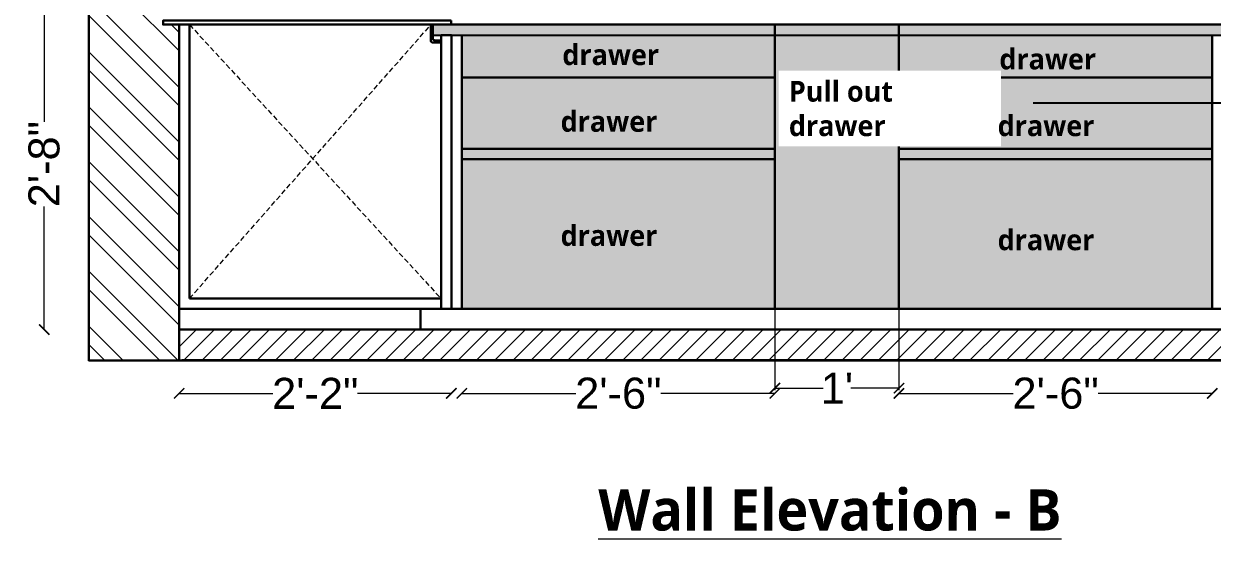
# Model space of a CAD drawing. Header units: inches. Extents: x 3324238 to 135265466, y -1036581 to 20094598.
# Drawn here: x 3355405.7 to 3355520.6, y -519180.1 to -519129 of the extents above; entities that cross this region are included whole.
import ezdxf
from ezdxf import colors
from ezdxf.entities.mleader import LeaderData, LeaderLine
from ezdxf.math import Vec2, Vec3

# ---------------------------------------------------------------- set-up
doc = ezdxf.new("R2010")
doc.units = ezdxf.units.IN
doc.header["$MEASUREMENT"] = 0
doc.header["$PDMODE"] = 3
doc.linetypes.add('00 . GROUND FLOOR$0$DASHED', pattern=[0.75, 0.5, -0.25])
doc.layers.add('AR HATCH-7', color=7, linetype='Continuous')
doc.layers.add('str coll', color=6, linetype='Continuous')
for name, color, linetype, lineweight in [('dim05', 1, 'Continuous', 13), ('Flooring', 253, 'Continuous', 30), ('FUNI.SEC', 7, 'Continuous', 30), ('FURNITURE', 32, 'Continuous', 13), ('Labelling', 1, 'Continuous', 25), ('wall', 7, 'Continuous', 30)]:
    doc.layers.add(name, color=color, linetype=linetype, lineweight=lineweight)
doc.layers.add('hatch', color=253, linetype='Continuous', lineweight=0, transparency=0.4)
doc.styles.get("Standard").update_dxf_attribs({"font": 'GOTHIC.TTF'})
doc.styles.add('The Thakors 3 inches', font='arial.ttf', dxfattribs={"height": 3})
doc.dimstyles.new('The Thakors 3 inches', dxfattribs={"dimtxt": 3, "dimasz": 1, "dimexe": 0.179993, "dimexo": 0.0625, "dimgap": 0.089996, "dimtad": 0, "dimzin": 0, "dimdsep": 46, "dimlunit": 4, "dimtxsty": 'The Thakors 3 inches', "dimblk": 'ARCHTICK', "dimcen": 0.089996, "dimclrd": 5, "dimclre": 5, "dimclrt": 1, "dimadec": 0, "dimazin": 0, "dimtfac": 0.799988, "dimtofl": 0, "dimtmove": 1, "dimatfit": 3, "dimfxl": 1, "dimtolj": 1, "dimtzin": 0, "dimlwd": 5, "dimlwe": 13, "dimarcsym": 0})

# ---------------------------------------------------------------- blocks, each defined once
blk = doc.blocks.new('_ArchTick')
at = {"color": 0, "linetype": 'ByBlock', "const_width": 0.15}
blk.add_lwpolyline([(-0.5, -0.5), (0.5, 0.5)], dxfattribs=at)
blk = doc.blocks.new('*D175')
at = {"layer": 'Defpoints', "color": 0, "lineweight": 30, "ltscale": 4, "transparency": 16777216}
for p in [(3355447.05, -519156.61, -0.2), (3355420.72, -519158.61, -0.02), (3355447.05, -519164.78)]:
    blk.add_point(p, dxfattribs=at)
at = {"layer": 'dim05', "color": 5, "lineweight": 5, "ltscale": 4, "transparency": 16777216}
for p, q in [((3355420.72, -519164.78), (3355429.79, -519164.78)), ((3355447.05, -519164.78), (3355437.99, -519164.78))]:
    blk.add_line(p, q, dxfattribs=at)
at = {"layer": 'dim05', "color": 5, "lineweight": 5, "ltscale": 4, "transparency": 16777216, "rotation": 180}
blk.add_blockref('_ArchTick', (3355420.72, -519164.78), dxfattribs=at)
at = {"layer": 'dim05', "color": 5, "lineweight": 5, "ltscale": 4, "transparency": 16777216}
blk.add_blockref('_ArchTick', (3355447.05, -519164.78), dxfattribs=at)
at = {"layer": 'dim05', "color": 1, "lineweight": 5, "ltscale": 4, "transparency": 16777216, "insert": (3355433.89, -519164.78), "char_height": 3, "attachment_point": 5, "style": 'The Thakors 3 inches'}
blk.add_mtext('\\A1;2\'-2"', dxfattribs=at)
blk = doc.blocks.new('*D176')
at = {"layer": 'Defpoints', "color": 0, "lineweight": 30, "ltscale": 4, "transparency": 16777216}
for p in [(3355448.06, -519156.61, -0.27), (3355478.34, -519156.61, -0.07), (3355478.34, -519164.78)]:
    blk.add_point(p, dxfattribs=at)
at = {"layer": 'dim05', "color": 5, "lineweight": 5, "ltscale": 4, "transparency": 16777216}
for p, q in [((3355448.06, -519164.78), (3355459.1, -519164.78)), ((3355478.34, -519164.78), (3355467.3, -519164.78))]:
    blk.add_line(p, q, dxfattribs=at)
at = {"layer": 'dim05', "color": 5, "lineweight": 5, "ltscale": 4, "transparency": 16777216, "rotation": 180}
blk.add_blockref('_ArchTick', (3355448.06, -519164.78), dxfattribs=at)
at = {"layer": 'dim05', "color": 5, "lineweight": 5, "ltscale": 4, "transparency": 16777216}
blk.add_blockref('_ArchTick', (3355478.34, -519164.78), dxfattribs=at)
at = {"layer": 'dim05', "color": 1, "lineweight": 5, "ltscale": 4, "transparency": 16777216, "insert": (3355463.2, -519164.78), "char_height": 3, "attachment_point": 5, "style": 'The Thakors 3 inches'}
blk.add_mtext('\\A1;2\'-6"', dxfattribs=at)
blk = doc.blocks.new('*D177')
at = {"layer": 'Defpoints', "color": 0, "lineweight": 30, "ltscale": 4, "transparency": 16777216}
for p in [(3355435.61, -519126.61, 0), (3355407.67, -519158.61), (3355434.06, -519158.61, 0)]:
    blk.add_point(p, dxfattribs=at)
at = {"layer": 'dim05', "color": 5, "lineweight": 5, "ltscale": 4, "transparency": 16777216}
for p, q in [((3355407.67, -519126.61), (3355407.67, -519138.51)), ((3355407.67, -519158.61), (3355407.67, -519146.72))]:
    blk.add_line(p, q, dxfattribs=at)
for p, rotation in [((3355407.67, -519126.61), 90), ((3355407.67, -519158.61), 270)]:
    blk.add_blockref('_ArchTick', p, dxfattribs=dict(at, rotation=rotation))
at = {"layer": 'dim05', "color": 1, "lineweight": 5, "ltscale": 4, "transparency": 16777216, "insert": (3355407.67, -519142.61), "char_height": 3, "attachment_point": 5, "rotation": 90, "style": 'The Thakors 3 inches'}
blk.add_mtext('\\A1;2\'-8"', dxfattribs=at)
blk = doc.blocks.new('*D241')
at = {"layer": 'Defpoints', "color": 0, "lineweight": 30, "ltscale": 4, "transparency": 16777216}
for p in [(3355490.34, -519156.61, -0.1), (3355520.64, -519156.61, -0.2), (3355520.64, -519164.78)]:
    blk.add_point(p, dxfattribs=at)
at = {"layer": 'dim05', "color": 5, "lineweight": 5, "ltscale": 4, "transparency": 16777216}
for p, q in [((3355490.34, -519164.78), (3355501.39, -519164.78)), ((3355520.64, -519164.78), (3355509.59, -519164.78))]:
    blk.add_line(p, q, dxfattribs=at)
at = {"layer": 'dim05', "color": 5, "lineweight": 5, "ltscale": 4, "transparency": 16777216, "rotation": 180}
blk.add_blockref('_ArchTick', (3355490.34, -519164.78), dxfattribs=at)
at = {"layer": 'dim05', "color": 5, "lineweight": 5, "ltscale": 4, "transparency": 16777216}
blk.add_blockref('_ArchTick', (3355520.64, -519164.78), dxfattribs=at)
at = {"layer": 'dim05', "color": 1, "lineweight": 5, "ltscale": 4, "transparency": 16777216, "insert": (3355505.49, -519164.78), "char_height": 3, "attachment_point": 5, "style": 'The Thakors 3 inches'}
blk.add_mtext('\\A1;2\'-6"', dxfattribs=at)
blk = doc.blocks.new('*D262')
at = {"layer": 'Defpoints', "color": 0, "lineweight": 30, "transparency": 16777216}
for p in [(3355478.34, -519156.61, -0.1), (3355490.34, -519156.61, -0.1), (3355490.34, -519164.28)]:
    blk.add_point(p, dxfattribs=at)
at = {"layer": 'dim05', "color": 5, "lineweight": 13, "transparency": 16777216}
for p, q in [((3355478.34, -519156.68), (3355478.34, -519164.46)), ((3355490.34, -519156.68), (3355490.34, -519164.46))]:
    blk.add_line(p, q, dxfattribs=at)
at = {"layer": 'dim05', "color": 5, "lineweight": 5, "transparency": 16777216}
for p, q in [((3355478.34, -519164.28), (3355483.01, -519164.28)), ((3355490.34, -519164.28), (3355485.67, -519164.28))]:
    blk.add_line(p, q, dxfattribs=at)
at = {"layer": 'dim05', "color": 5, "lineweight": 5, "transparency": 16777216, "rotation": 180}
blk.add_blockref('_ArchTick', (3355478.34, -519164.28), dxfattribs=at)
at = {"layer": 'dim05', "color": 5, "lineweight": 5, "transparency": 16777216}
blk.add_blockref('_ArchTick', (3355490.34, -519164.28), dxfattribs=at)
at = {"layer": 'dim05', "color": 1, "lineweight": 30, "transparency": 16777216, "insert": (3355484.34, -519164.28), "char_height": 3, "attachment_point": 5, "style": 'The Thakors 3 inches'}
blk.add_mtext("\\A1;1'", dxfattribs=at)

msp = doc.modelspace()

# ---------------------------------------------------------------- hatches: boundary and pattern name
at = {"layer": 'AR HATCH-7', "lineweight": 30, "true_color": 0x636466}
h = msp.add_hatch(color=251, dxfattribs=at)
h.dxf.hatch_style = 1
h.paths.add_polyline_path([(3355448.056, -519141.125), (3355448.056, -519142.125), (3355478.342, -519142.125), (3355478.342, -519141.124)])
at = {"layer": 'hatch', "lineweight": 15, "true_color": 0x636466}
h = msp.add_hatch(dxfattribs=at)
h.set_pattern_fill('ANSI32', color=251, scale=10, angle=90)
h.set_pattern_definition([(135, (3238.0058, 420.1816), (-2.6516504294, -2.6516504294), []), (135, (3238.0058, 421.9494), (-2.6516504294, -2.6516504294), [])])
h.paths.add_polyline_path([(3355418.906, -519128.722), (3355418.906, -519128.565), (3355418.906, -519127.784), (3355420.723, -519127.784), (3355420.723, -519050.623), (3355411.992, -519050.623), (3355411.992, -519158.613), (3355411.992, -519161.636), (3355420.723, -519161.613), (3355420.723, -519158.613), (3355420.723, -519129.113), (3355418.906, -519129.113)])
h.paths.add_polyline_path([(3355549.778, -519127.781), (3355549.778, -519129.11), (3355547.33, -519129.11), (3355547.332, -519161.608), (3355551.838, -519161.608), (3355551.839, -519050.623), (3355547.33, -519050.623), (3355547.333, -519126.61), (3355549.778, -519126.61)])
at = {"layer": 'hatch'}
h = msp.add_hatch(dxfattribs=at)
h.set_pattern_fill('ANSI31', color=256, scale=10)
h.set_pattern_definition([(45, (3238.0058, 420.1816), (-0.8838834765, 0.8838834765), [])])
h.paths.add_polyline_path([(3355547.331, -519158.608), (3355420.723, -519158.613), (3355420.723, -519161.613), (3355547.331, -519161.608)])

# ---------------------------------------------------------------- linework, layer by layer
at = {"color": 1, "lineweight": 35}
for p, q in [((3355420.992, -519161.613, -0.104), (3355411.992, -519161.636, -0.104)), ((3355551.838, -519161.616, 0.355), (3355420.992, -519161.613, -0.104))]:
    msp.add_line(p, q, dxfattribs=at)
at = {"layer": 'Flooring', "ltscale": 4}
msp.add_line((3355547.331, -519158.608, -0.104), (3355420.723, -519158.613, -0.104), dxfattribs=at)
at = {"layer": 'FUNI.SEC', "color": 12, "elevation": 0.004}
msp.add_lwpolyline([(3355447.017, -519128.722), (3355419.165, -519128.722), (3355419.165, -519129.113), (3355447.017, -519129.112)], close=True, dxfattribs=at)
at = {"layer": 'FURNITURE', "lineweight": 30}
for p, q in [((3355421.723, -519129.113, -0.125), (3355421.723, -519155.613, -0.125)), ((3355445.056, -519129.113, -0.104), (3355521.639, -519129.113, 0)), ((3355490.342, -519129.113, -0.104), (3355490.342, -519156.613, -0.104)), ((3355446.056, -519130.147, -0.202), (3355446.056, -519156.613, -0.306)), ((3355446.056, -519130.147, -0.202), (3355447.056, -519130.147, -0.104)), ((3355447.056, -519130.147, -0.104), (3355447.056, -519156.613, -0.306)), ((3355448.056, -519130.147, -0.104), (3355448.056, -519156.613, -0.306)), ((3355448.056, -519134.238, -0.034), (3355478.342, -519134.238, -0.034)), ((3355448.056, -519141.124, -0.104), (3355478.342, -519141.124, -0.104)), ((3355448.056, -519142.125, -0.104), (3355478.342, -519142.125, -0.104)), ((3355490.342, -519142.125, -0.104), (3355520.635, -519142.124, -0.104)), ((3355446.056, -519155.613, -0.104), (3355421.723, -519155.613, -0.104)), ((3355445.056, -519156.613, -0.104), (3355420.723, -519156.613, -0.104)), ((3355444.056, -519156.613, -0.104), (3355444.056, -519158.613, -0.104)), ((3355445.056, -519156.613, -0.104), (3355523.628, -519156.613, -0.104))]:
    msp.add_line(p, q, dxfattribs=at)
at = {"layer": 'FURNITURE', "lineweight": 30, "ltscale": 0.4, "elevation": -0.202}
msp.add_lwpolyline([(3355446.056, -519130.647), (3355445.456, -519130.647, -0.4142136), (3355445.256, -519130.447), (3355445.256, -519129.146), (3355445.056, -519129.146), (3355445.056, -519130.647, 0.4142136), (3355445.256, -519130.847), (3355446.056, -519130.847)], format="xyb", close=True, dxfattribs=at)
at = {"layer": 'str coll', "color": 252, "linetype": '00 . GROUND FLOOR$0$DASHED', "lineweight": 0, "true_color": 0x939598}
for p, q in [((3355421.723, -519129.113, -0.125), (3355446.056, -519155.613, -0.302)), ((3355421.723, -519155.613, -0.104), (3355445.056, -519129.146, -0.202))]:
    msp.add_line(p, q, dxfattribs=at)
at = {"layer": 'wall', "lineweight": 30}
for p, q in [((3355411.992, -519050.623, 0), (3355411.992, -519158.613, -0.104)), ((3355420.723, -519129.113, -0.121), (3355420.723, -519158.613, -0.131)), ((3355411.992, -519158.613, -0.104), (3355411.992, -519161.636, -0.104)), ((3355420.723, -519161.613, -0.122), (3355420.723, -519158.613, -0.122))]:
    msp.add_line(p, q, dxfattribs=at)

# ---------------------------------------------------------------- texts
at = {"layer": 'dim05', "lineweight": 5, "ltscale": 4, "insert": (3355461.262, -519178.107, -0.104), "char_height": 4, "width": 108.86075, "attachment_point": 7, "bg_fill": 2}
msp.add_mtext('{\\fMalgun Gothic|b1|i0|c0|p34;\\L\\C1;Wall Elevation - B}', dxfattribs=at)

# ---------------------------------------------------------------- dimensions: what is measured, and where the dimension line sits
at = {"layer": 'dim05', "lineweight": 5, "ltscale": 4}
dim = msp.add_linear_dim(base=(3355407.667, -519158.613, -0.104), p1=(3355435.607, -519126.613, -0.104), p2=(3355434.058, -519158.613, -0.104), angle=90, dimstyle='The Thakors 3 inches', override={"dimtxt": 32, "dimdec": 0, "dimse1": 1, "dimse2": 1}, dxfattribs=at)
dim.commit()
dim.dimension.update_dxf_attribs({"geometry": '*D177', "text_midpoint": (3355407.667, -519142.613, -0.104)})
for base, p1, p2, picture, middle in [((3355447.054, -519164.776, -0.104), (3355420.723, -519158.613, -0.122), (3355447.054, -519156.613, -0.306), '*D175', (3355433.889, -519164.776, -0.104)), ((3355478.342, -519164.776, -0.034), (3355448.056, -519156.613, -0.306), (3355478.342, -519156.613, -0.104), '*D176', (3355463.199, -519164.776, -0.034)), ((3355520.635, -519164.776), (3355490.342, -519156.613, -0.104), (3355520.635, -519156.613, -0.203), '*D241', (3355505.489, -519164.776))]:
    dim = msp.add_linear_dim(base=base, p1=p1, p2=p2, dimstyle='The Thakors 3 inches', override={"dimtxt": 32, "dimdec": 0, "dimse1": 1, "dimse2": 1}, dxfattribs=at)
    dim.commit()
    dim.dimension.update_dxf_attribs({"geometry": picture, "text_midpoint": middle})
at = {"layer": 'dim05', "lineweight": 30}
dim = msp.add_linear_dim(base=(3355490.342, -519164.276), p1=(3355478.342, -519156.613, -0.104), p2=(3355490.342, -519156.613, -0.104), dimstyle='The Thakors 3 inches', dxfattribs=at)
dim.commit()
dim.dimension.update_dxf_attribs({"geometry": '*D262', "text_midpoint": (3355484.342, -519164.276)})

# ---------------------------------------------------------------- next in the draw order: texts
at = {"char_height": 2, "width": 19.51963, "attachment_point": 7, "bg_fill": 2}
for insert in [(3355457.785, -519133.058), (3355457.62, -519139.511), (3355499.886, -519139.93), (3355457.62, -519150.548), (3355499.885, -519150.967)]:
    msp.add_mtext('{\\fMalgun Gothic|b1|i0|c0|p34;drawer }', dxfattribs=dict(at, insert=insert))

# ---------------------------------------------------------------- next in the draw order: hatches: boundary and pattern name
at = {"layer": 'AR HATCH-7', "lineweight": 30, "true_color": 0xaea093, "transparency": 33554559}
h = msp.add_hatch(color=253, dxfattribs=at)
h.dxf.hatch_style = 1
h.paths.add_polyline_path([(3355478.342, -519130.147), (3355448.056, -519130.147), (3355448.056, -519134.238), (3355478.342, -519134.238)])
h = msp.add_hatch(color=253, dxfattribs=at)
h.dxf.hatch_style = 1
h.paths.add_polyline_path([(3355478.342, -519130.147), (3355490.342, -519130.147), (3355490.342, -519156.614), (3355478.342, -519156.614)])
h = msp.add_hatch(color=253, dxfattribs=at)
h.dxf.hatch_style = 1
h.paths.add_polyline_path([(3355478.342, -519134.238), (3355448.056, -519134.238), (3355448.056, -519141.124), (3355478.342, -519141.124)])
at = {"layer": 'AR HATCH-7', "lineweight": 30, "true_color": 0x636466}
h = msp.add_hatch(color=251, dxfattribs=at)
h.dxf.hatch_style = 1
h.paths.add_polyline_path([(3355520.635, -519141.125), (3355520.635, -519142.124), (3355490.342, -519142.125), (3355490.342, -519141.124)])
at = {"layer": 'AR HATCH-7', "lineweight": 30, "true_color": 0xaea093, "transparency": 33554559}
h = msp.add_hatch(color=253, dxfattribs=at)
h.dxf.hatch_style = 1
h.paths.add_polyline_path([(3355478.342, -519142.125), (3355448.056, -519142.125), (3355448.056, -519156.613), (3355478.342, -519156.613)])
h = msp.add_hatch(color=253, dxfattribs=at)
h.dxf.hatch_style = 1
h.paths.add_polyline_path([(3355490.342, -519142.125), (3355520.628, -519142.125), (3355520.628, -519156.614), (3355490.342, -519156.614)])

# ---------------------------------------------------------------- next in the draw order: linework, layer by layer
at = {"layer": 'FURNITURE', "lineweight": 30}
for p, q in [((3355478.342, -519129.113, -0.104), (3355478.342, -519156.613, -0.104)), ((3355490.342, -519141.124, -0.104), (3355520.635, -519141.124, -0.104))]:
    msp.add_line(p, q, dxfattribs=at)
at = {"layer": 'FURNITURE', "lineweight": 25}
msp.add_line((3355445.256, -519130.147, -0.202), (3355522.635, -519130.147, -0.1), dxfattribs=at)

# ---------------------------------------------------------------- next in the draw order: texts
at = {"insert": (3355500.05, -519133.477), "char_height": 2, "width": 19.51963, "attachment_point": 7, "bg_fill": 2}
msp.add_mtext('{\\fMalgun Gothic|b1|i0|c0|p34;drawer }', dxfattribs=at)

# ---------------------------------------------------------------- next in the draw order: hatches: boundary and pattern name
at = {"layer": 'AR HATCH-7', "lineweight": 30, "true_color": 0x636466}
h = msp.add_hatch(color=251, dxfattribs=at)
h.dxf.hatch_style = 1
h.paths.add_polyline_path([(3355523.435, -519129.113), (3355445.256, -519129.113), (3355445.256, -519130.148), (3355523.435, -519130.148)])
at = {"layer": 'AR HATCH-7', "lineweight": 30, "true_color": 0xaea093, "transparency": 33554559}
h = msp.add_hatch(color=253, dxfattribs=at)
h.dxf.hatch_style = 1
h.paths.add_polyline_path([(3355490.342, -519130.148), (3355520.628, -519130.148), (3355520.628, -519134.239), (3355490.342, -519134.239)])
h = msp.add_hatch(color=253, dxfattribs=at)
h.dxf.hatch_style = 1
h.paths.add_polyline_path([(3355490.342, -519134.239), (3355520.628, -519134.239), (3355520.628, -519141.125), (3355490.342, -519141.125)])

# ---------------------------------------------------------------- next in the draw order: linework, layer by layer
at = {"layer": 'FURNITURE', "lineweight": 30}
for p, q in [((3355520.635, -519130.144, 0), (3355520.635, -519156.613, -0.203)), ((3355490.342, -519134.238, -0.034), (3355520.635, -519134.238, -0.034))]:
    msp.add_line(p, q, dxfattribs=at)

# ---------------------------------------------------------------- next in the draw order: leaders
at = {"layer": 'Labelling', "lineweight": 5}
ml = msp.add_multileader_mtext('Standard', dxfattribs=at)
ml.set_content('Shutter & Drawer\\P_laminate/\\Pacrylic (as per \\Pselection)', color=256)
ml.set_leader_properties()
ml.build(insert=Vec2(0, 0))
ml.multileader.update_dxf_attribs({"arrow_head_size": 1.5})
ctx = ml.context
ctx.base_point, ctx.char_height, ctx.arrow_head_size, ctx.landing_gap_size, ctx.plane_origin = Vec3(3355555.373, -519136.687, -0.104), 3, 1.5, 0.09, Vec3(3355517.088, -519136.687, -0.104)
notes = []
notes.append((ctx, [(0, (1, 1, 0), (3355546.732, -519136.687, -0.104), (1, 0), 8.642, [(1, [(3355501.831, -519136.687, -0.104), (3355516.548, -519136.687, -0.104)], 0, [])])]))
ctx.mtext.insert, ctx.mtext.flow_direction = Vec3(3355555.463, -519134.752, -0.104), 5
for ctx, leaders in notes:
    for number, flags, end, landing, length, lines in leaders:
        leader = LeaderData()
        leader.index, (leader.has_last_leader_line, leader.has_dogleg_vector, leader.attachment_direction) = number, flags
        leader.last_leader_point, leader.dogleg_vector, leader.dogleg_length = Vec3(end), Vec3(landing), length
        for number, points, colour, breaks in lines:
            line = LeaderLine()
            line.index, line.vertices, line.color, line.breaks = number, Vec3.list(points), colors.encode_raw_color(colour), breaks
            leader.lines.append(line)
        ctx.leaders.append(leader)

# ---------------------------------------------------------------- next in the draw order: texts
at = {"insert": (3355479.695, -519139.93), "char_height": 2, "width": 19.51963, "attachment_point": 7, "bg_fill": 2}
msp.add_mtext('{\\fMalgun Gothic|b1|i0|c0|p34;Pull out\\Pdrawer}', dxfattribs=at)

doc.saveas('drawing.dxf')
